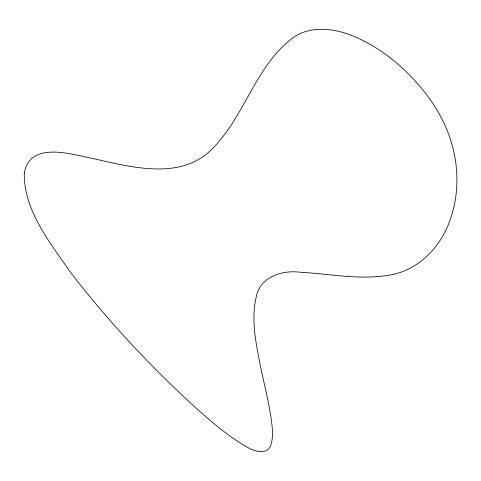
<?xml version="1.0" encoding="UTF-8"?>
<svg xmlns="http://www.w3.org/2000/svg" width="481" height="481" viewBox="0 0 481 481"><rect width="100%" height="100%" fill="white"/><g stroke="black" fill="none" stroke-linecap="round" stroke-linejoin="round"><path stroke-width="0.72" d="M24.248 173.623C23.978 210.798 49.88 242.262 69.835 271.41C107.75 320.827 150.469 366.528 196.47 408.483C212.752 422.679 229.112 437.199 248.118 447.691C254.768 451.268 266.167 455.08 270.442 446.236C274.188 436.153 271.963 425.144 270.623 414.814C268.097 399.891 264.532 385.173 261.327 370.388C256.607 346.29 250.553 321.092 256.265 296.639C260.233 276.761 282.269 269.865 300.156 272.24C328.854 273.755 357.636 279.906 386.375 275.583C416.444 272.096 440.343 248.304 449.891 220.454A246.38 165.181 27.2 0 0 456.421 191.119C458.796 165.025 452.747 138.486 440.163 115.572A171.639 115.067 27.2 0 0 418.71 84.927C400.096 63.72 377.357 45.521 350.926 35.131C333.285 28.457 312.301 25.992 295.394 36.033C256.457 63.258 245.929 113.961 213.72 147.312C182.101 181.445 131.824 167.166 92.514 158.441C71.122 154.197 29.365 140.723 24.248 173.623"/></g></svg>
